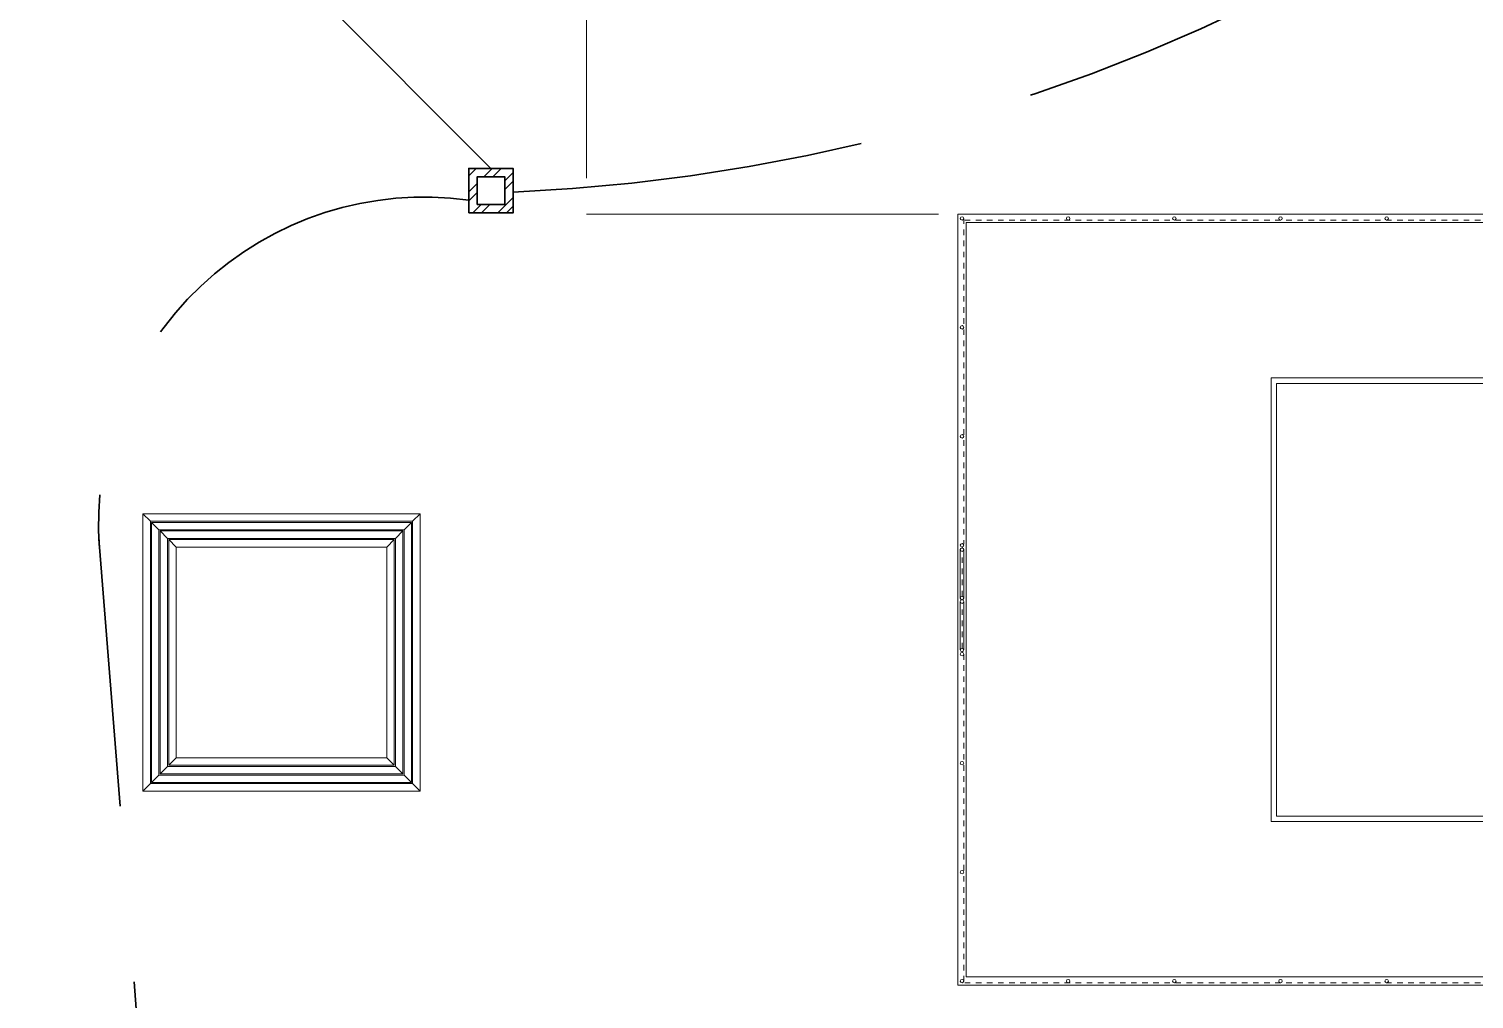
# Model space of a CAD drawing. Header units: millimetres. Extents: x 214 to 1190, y -192 to 1092.
# Drawn here: x 645.13 to 671.2, y 915.11 to 932.6 of the extents above; entities that cross this region are included whole.
import ezdxf

# ---------------------------------------------------------------- set-up
doc = ezdxf.new("R2010")
doc.units = ezdxf.units.MM
doc.linetypes.add('ARQ-MEPJ_BAS-PJ1-GERAL-R06$0$TT4', pattern=[0.1, 0.05, -0.05])
doc.linetypes.add('HIDDEN', pattern=[9.525, 6.35, -3.175])
for name, color, linetype, lineweight in [('I-ARQ', 8, 'Continuous', 0), ('I-CAIXAS', 3, 'Continuous', 30), ('I-ELET_PISO', 5, 'HIDDEN', 35)]:
    doc.layers.add(name, color=color, linetype=linetype, lineweight=lineweight)

# ---------------------------------------------------------------- blocks, each defined once
blk = doc.blocks.new('A$C7A5F3391')
at = {"layer": 'I-ARQ', "ltscale": 10}
for p, q in [((0.135, 4.865), (0, 5)), ((4.865, 4.865), (5, 5)), ((0.29, 4.71), (0.155, 4.845)), ((4.71, 4.71), (4.845, 4.845)), ((0.445, 4.555), (0.31, 4.69)), ((0.465, 4.535), (0.6, 4.4)), ((4.535, 4.535), (4.4, 4.4)), ((4.555, 4.555), (4.69, 4.69)), ((0.465, 0.465), (0.6, 0.6)), ((4.535, 0.465), (4.4, 0.6)), ((0.29, 0.29), (0.155, 0.155)), ((0.445, 0.445), (0.31, 0.31)), ((4.555, 0.445), (4.69, 0.31)), ((4.71, 0.29), (4.845, 0.155)), ((0.135, 0.135), (0, 0)), ((4.865, 0.135), (5, 0))]:
    blk.add_line(p, q, dxfattribs=at)
for points in [[(0, 4.865), (0, 5), (5, 5), (5, 0), (4.865, 0)], [(5, 0.135), (5, 0), (0, 0), (0, 5), (0.135, 5)], [(0, 4.71), (0, 4.845)], [(0.135, 4.865), (0.135, 0.135), (4.865, 0.135)], [(4.865, 0.135), (4.865, 4.865), (0.135, 4.865)], [(0.155, 4.845), (4.845, 4.845), (4.845, 0.155), (0.155, 0.155), (0.155, 4.845)], [(0.29, 4.71), (0.29, 0.29), (4.71, 0.29)], [(0.29, 4.575), (0.29, 4.71), (4.71, 4.71), (4.71, 0.465)], [(4.71, 0.29), (4.71, 4.71), (0.29, 4.71)], [(0, 4.555), (0, 4.69)], [(4.535, 0.29), (0.29, 0.29), (0.29, 4.535)], [(4.535, 0.465), (0.465, 0.465), (0.465, 4.535)], [(4.535, 0), (4.4, 0)]]:
    blk.add_lwpolyline(points, dxfattribs=at)
for points in [[(4.69, 0.31), (0.31, 0.31), (0.31, 4.69), (4.69, 4.69), (4.69, 0.31)], [(4.555, 0.445), (4.555, 4.555), (0.445, 4.555), (0.445, 0.445), (4.555, 0.445)], [(0.465, 4.535), (0.465, 0.465), (4.535, 0.465), (4.535, 4.535)], [(4.4, 0.6), (4.4, 4.4), (0.6, 4.4), (0.6, 0.6), (4.4, 0.6)]]:
    blk.add_lwpolyline(points, close=True, dxfattribs=at)
blk = doc.blocks.new('A$C153C7E87')
at = {"layer": 'I-ARQ'}
for p, q in [((0, 27.3), (0, 0)), ((13.9, 27.3), (0, 27.3)), ((13.75, 27.15), (0.15, 27.15)), ((0.15, 27.15), (0.15, 0.15)), ((6.045, 27.256), (6.919, 27.256)), ((6.045, 27.194), (6.919, 27.194)), ((6.981, 27.256), (7.855, 27.256)), ((6.981, 27.194), (7.855, 27.194)), ((13.75, 27.15), (13.75, 0.15)), ((13.9, 27.3), (13.9, 0)), ((2.209, 13.65), (12.109, 13.65)), ((13.9, 0), (0, 0)), ((13.75, 0.15), (0.15, 0.15)), ((6.045, 0.106), (6.919, 0.106)), ((6.045, 0.044), (6.919, 0.044)), ((6.981, 0.106), (7.855, 0.106)), ((6.981, 0.044), (7.855, 0.044))]:
    blk.add_line(p, q, dxfattribs=at)
at = {"layer": 'I-ARQ', "linetype": 'ARQ-MEPJ_BAS-PJ1-GERAL-R06$0$TT4'}
for p, q in [((0.044, 27.225), (0.044, 0.075)), ((5.968, 27.194), (0.075, 27.194)), ((6.076, 27.225), (6.888, 27.225)), ((7.013, 27.225), (7.824, 27.225)), ((13.825, 27.194), (7.958, 27.194)), ((13.794, 27.225), (13.794, 0.075)), ((5.968, 0.106), (0.075, 0.106)), ((6.076, 0.075), (6.888, 0.075)), ((7.013, 0.075), (7.824, 0.075)), ((13.825, 0.106), (7.958, 0.106))]:
    blk.add_line(p, q, dxfattribs=at)
at = {"layer": 'I-ARQ'}
blk.add_lwpolyline([(0.15, 27.15), (13.75, 27.15), (13.75, 0.15), (0.15, 0.15), (0.15, 27.15)], dxfattribs=at)
for points in [[(10.95, 5.65), (2.95, 5.65), (2.95, 21.65), (10.95, 21.65)], [(10.85, 5.75), (3.05, 5.75), (3.05, 21.55), (10.85, 21.55)]]:
    blk.add_lwpolyline(points, close=True, dxfattribs=at)
for centre, radius in [((0.075, 27.225), 0.0312), ((2.039, 27.225), 0.0312), ((4.004, 27.225), 0.0312), ((5.968, 27.225), 0.0312), ((6.045, 27.225), 0.0312), ((6.919, 27.225), 0.0312), ((6.981, 27.225), 0.0312), ((7.855, 27.225), 0.0312), ((7.932, 27.225), 0.0312), ((9.896, 27.225), 0.0312), ((11.861, 27.225), 0.0312), ((13.825, 27.225), 0.0312), ((0.075, 25.31), 0.0312), ((13.825, 25.31), 0.0312), ((0.075, 23.395), 0.0312), ((13.825, 23.395), 0.0312), ((0.075, 21.48), 0.0312), ((13.825, 21.48), 0.0312), ((0.075, 19.565), 0.0312), ((13.825, 19.565), 0.0312), ((0.075, 15.65), 0.0312), ((13.825, 15.65), 0.0312), ((0.075, 13.65), 0.0312), ((2.159, 13.65), 0.05), ((12.159, 13.65), 0.05), ((13.825, 13.65), 0.0312), ((0.075, 11.65), 0.0312), ((13.825, 11.65), 0.0312), ((0.075, 7.735), 0.0312), ((13.825, 7.735), 0.0312), ((0.075, 5.82), 0.0312), ((13.825, 5.82), 0.0312), ((0.075, 3.905), 0.0312), ((13.825, 3.905), 0.0312), ((0.075, 1.99), 0.0312), ((13.825, 1.99), 0.0312), ((0.075, 0.075), 0.0312), ((2.039, 0.075), 0.0312), ((4.004, 0.075), 0.0312), ((5.968, 0.075), 0.0312), ((6.045, 0.075), 0.0312), ((6.919, 0.075), 0.0312), ((6.981, 0.075), 0.0312), ((7.855, 0.075), 0.0312), ((7.932, 0.075), 0.0312), ((9.896, 0.075), 0.0312), ((11.861, 0.075), 0.0312), ((13.825, 0.075), 0.0312)]:
    blk.add_circle(centre, radius, dxfattribs=at)
blk = doc.blocks.new('cxa1')
at = {"layer": 'I-ARQ'}
h = blk.add_hatch(dxfattribs=at)
h.set_pattern_fill('STEEL', color=256, scale=0.1, angle=-90, style=0)
h.set_pattern_definition([(315, (0, 0), (0.224506403027, 0.224506403027), []), (315, (0.15875, -6e-17), (0.224506403027, 0.224506403027), [])])
h.paths.add_polyline_path([(464518.793, 9296201.712), (464518.793, 9296202.512), (464517.993, 9296202.512), (464517.993, 9296201.712)])
h.paths.add_polyline_path([(464518.143, 9296201.862), (464518.143, 9296202.362), (464518.643, 9296202.362), (464518.643, 9296201.862)], flags=16)
at = {"layer": 'I-CAIXAS'}
for points in [[(464518.793, 9296201.712), (464518.793, 9296202.512), (464517.993, 9296202.512), (464517.993, 9296201.712)], [(464518.644, 9296201.862), (464518.644, 9296202.362), (464518.144, 9296202.362), (464518.144, 9296201.862)]]:
    blk.add_lwpolyline(points, close=True, dxfattribs=at)

msp = doc.modelspace()

# ---------------------------------------------------------------- linework, layer by layer
at = {"layer": 'I-ARQ', "linetype": 'HIDDEN'}
for p, q in [((655.192, 936.259), (655.191, 927.771)), ((655.192, 929.259), (661.892, 929.259))]:
    msp.add_line(p, q, dxfattribs=at)
at = {"layer": 'I-ELET_PISO'}
for p, q in [((653.47, 930.084), (645.135, 938.439)), ((648.293, 899.596), (646.394, 923.407))]:
    msp.add_line(p, q, dxfattribs=at)
for centre, radius, start, end in [((652.32, 963.766), 34.144, 272.6003, 301.3242), ((694.03, 988.172), 58.722, 246.34175, 268.82438), ((652.273, 923.687), 5.883, 82.2158, 184.5107)]:
    msp.add_arc(centre, radius, start, end, dxfattribs=at)

# ---------------------------------------------------------------- block references
at = {"layer": 'I-ARQ', "xscale": -1, "rotation": 270}
msp.add_blockref('A$C153C7E87', (661.892, 915.359), dxfattribs=at)
at = {"layer": 'I-ARQ', "rotation": 270}
msp.add_blockref('A$C7A5F3391', (647.191, 923.859), dxfattribs=at)
at = {"layer": 'I-CAIXAS', "rotation": 270}
msp.add_blockref('cxa1', (-9295548.642, 465448.078), dxfattribs=at)

doc.saveas('drawing.dxf')
